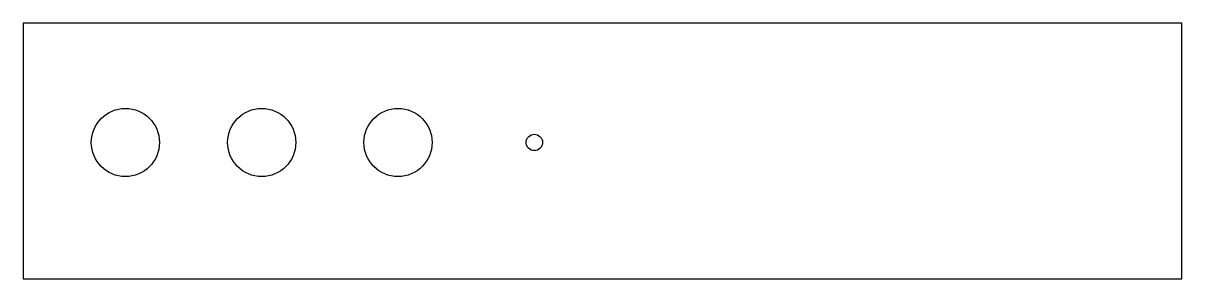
# Model space of a CAD drawing. Header units: inches. Extents: x 0 to 17, y 0 to 3.8.
import ezdxf

# ---------------------------------------------------------------- set-up
doc = ezdxf.new("R2010")
doc.units = ezdxf.units.IN
doc.header["$MEASUREMENT"] = 0

msp = doc.modelspace()

# ---------------------------------------------------------------- linework, layer by layer
msp.add_lwpolyline([(17, 0), (17, 3.75), (0, 3.75), (0, 0)], close=True)
for centre, radius in [((1.5, 2), 0.5), ((3.5, 2), 0.5), ((5.5, 2), 0.5), ((7.5, 2), 0.12)]:
    msp.add_circle(centre, radius)

doc.saveas('drawing.dxf')
